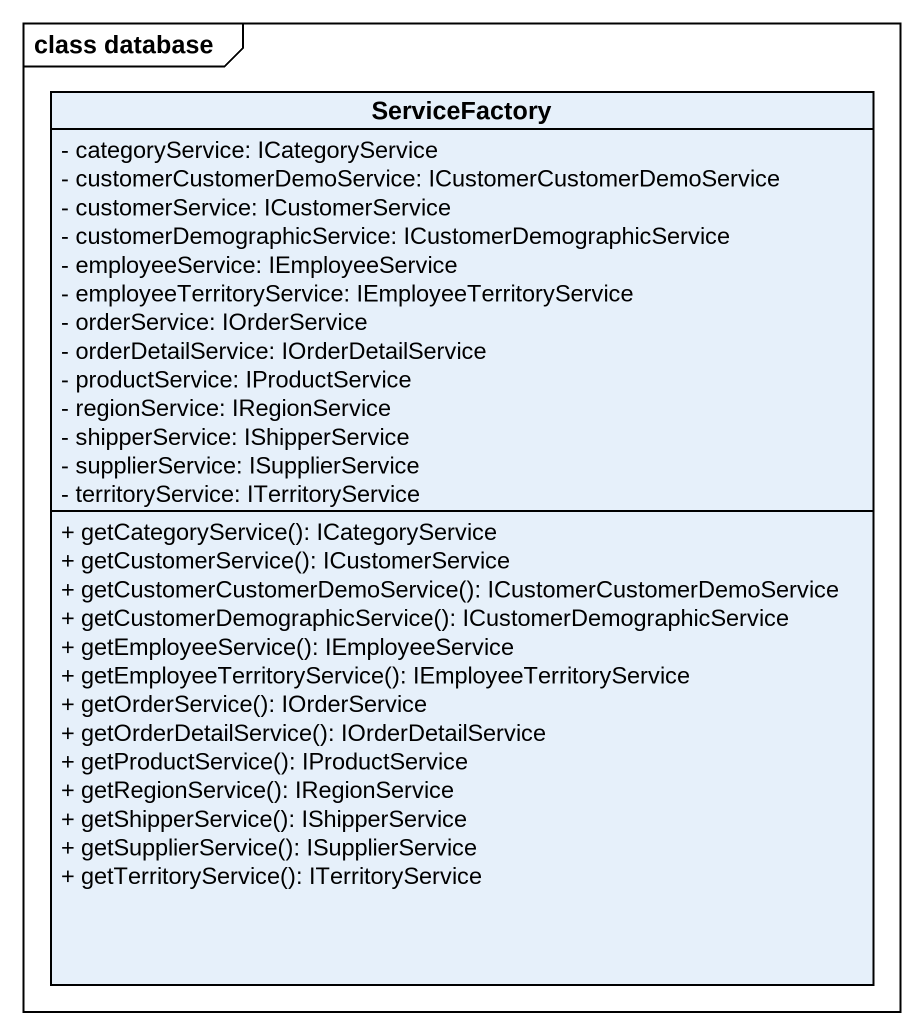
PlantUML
@startuml
mainframe class database
hide circle
hide empty members
skinparam classAttributeIconSize 0
class ServiceFactory {
  - categoryService: ICategoryService
  - customerCustomerDemoService: ICustomerCustomerDemoService
  - customerService: ICustomerService
  - customerDemographicService: ICustomerDemographicService
  - employeeService: IEmployeeService
  - employeeTerritoryService: IEmployeeTerritoryService
  - orderService: IOrderService
  - orderDetailService: IOrderDetailService
  - productService: IProductService
  - regionService: IRegionService
  - shipperService: IShipperService
  - supplierService: ISupplierService
  - territoryService: ITerritoryService
  + getCategoryService(): ICategoryService
  + getCustomerService(): ICustomerService
  + getCustomerCustomerDemoService(): ICustomerCustomerDemoService
  + getCustomerDemographicService(): ICustomerDemographicService
  + getEmployeeService(): IEmployeeService
  + getEmployeeTerritoryService(): IEmployeeTerritoryService
  + getOrderService(): IOrderService
  + getOrderDetailService(): IOrderDetailService
  + getProductService(): IProductService
  + getRegionService(): IRegionService
  + getShipperService(): IShipperService
  + getSupplierService(): ISupplierService
  + getTerritoryService(): ITerritoryService
}
@enduml
